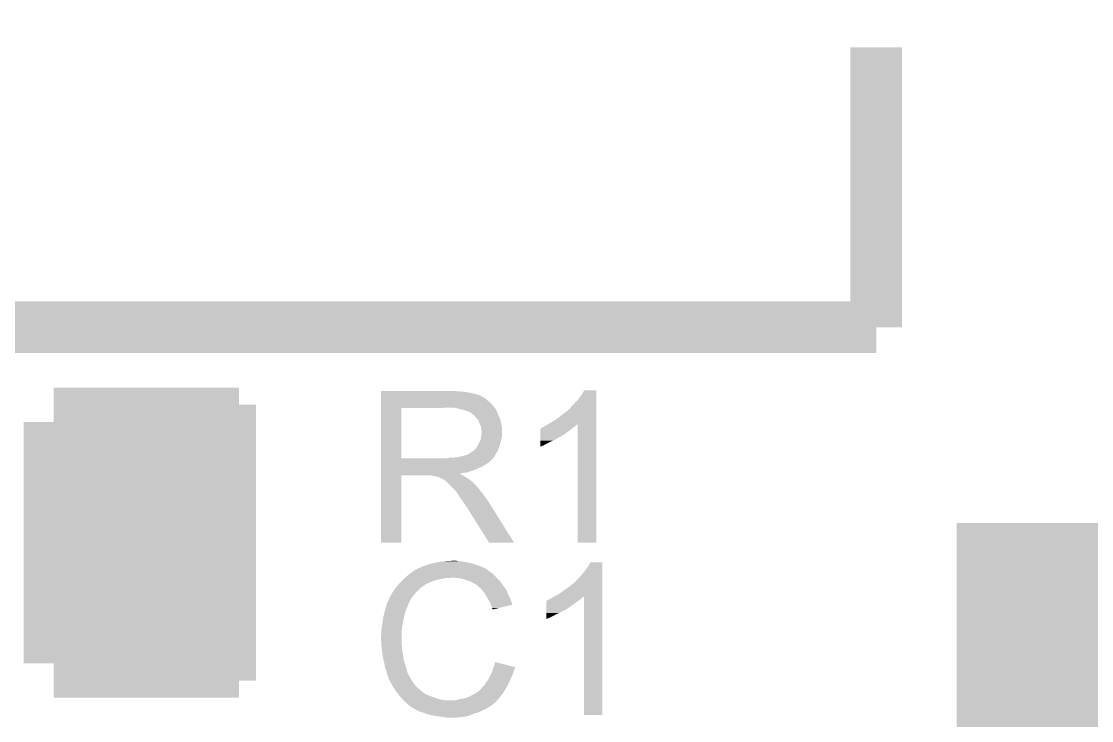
# Model space of a CAD drawing. Extents: x -1.3 to 24.2, y -3.9 to 32.8.
# Drawn here: x 8.42 to 14.73, y 15.08 to 19.2 of the extents above; entities that cross this region are included whole.
import ezdxf

# ---------------------------------------------------------------- set-up
doc = ezdxf.new("R2010")
doc.units = 0
doc.layers.get('0').update_dxf_attribs({"linetype": 'CONTINUOUS'})
doc.layers.add('USB_SPI_CLICK_V101_GTO', color=11, linetype='CONTINUOUS')
doc.layers.add('USB_SPI_CLICK_V101_GTS', color=8, linetype='CONTINUOUS')

# ---------------------------------------------------------------- blocks, each defined once
blk = doc.blocks.new('RECTANGLE_84')
blk.add_solid([(1.17602, 0.72644), (1.17602, -0.72644), (-1.17602, 0.72644), (-1.17602, -0.72644)])
blk = doc.blocks.new('RECTANGLE_44')
blk.add_solid([(0.5842, 0.7112), (0.5842, -0.7112), (-0.5842, 0.7112), (-0.5842, -0.7112)])

msp = doc.modelspace()

# ---------------------------------------------------------------- linework, layer by layer
at = {"layer": 'USB_SPI_CLICK_V101_GTO'}
for points, const_width in [([(13.462, 17.399), (13.462, 19.05)], 0.3048), ([(2.286, 17.399), (13.462, 17.399)], 0.3048), ([(8.6106, 16.9418), (9.7028, 16.9418)], 0.2032), ([(9.7028, 15.3162), (9.7028, 16.9418)], 0.2032), ([(8.6106, 15.3162), (9.7028, 15.3162)], 0.2032)]:
    msp.add_lwpolyline(points, dxfattribs=dict(at, const_width=const_width))
for points in [[(10.54102, 17.018), (10.541022, 17.02308), (11.03376, 17.018), (10.97788, 17.02308)], [(10.54102, 17.01292), (10.54102, 17.018), (11.06424, 17.01292), (11.03376, 17.018)], [(10.54102, 17.007838), (10.54102, 17.01292), (11.092182, 17.007838), (11.06424, 17.01292)], [(10.54102, 17.00276), (10.54102, 17.007838), (11.107422, 17.00276), (11.092182, 17.007838)], [(10.54102, 17.000216), (10.54102, 17.00276), (11.120124, 17.000216), (11.107422, 17.00276)], [(10.54102, 16.99768), (10.54102, 17.000216), (11.122664, 16.99768), (11.120124, 17.000216)], [(10.54102, 16.995138), (10.54102, 16.99768), (11.130282, 16.995138), (11.122664, 16.99768)], [(10.54102, 16.98752), (10.54102, 16.995138), (11.140442, 16.98752), (11.130282, 16.995138)], [(10.54102, 16.9799), (10.54102, 16.98752), (11.155678, 16.9799), (11.140442, 16.98752)], [(10.54102, 16.9672), (10.54102, 16.9799), (11.17092, 16.9672), (11.155678, 16.9799)], [(11.6967, 16.964662), (11.727182, 17.0053), (11.810998, 16.964662), (11.810998, 17.0053)], [(11.727182, 17.0053), (11.73988, 17.028138), (11.810998, 17.0053), (11.811, 17.028138)], [(11.73988, 17.028138), (11.739894, 17.02816), (11.811, 17.028138), (11.739894, 17.02816)], [(10.541012, 16.626862), (10.541018, 16.924), (10.66038, 16.626862), (10.660382, 16.924)], [(10.541018, 16.934182), (10.54102, 16.95196), (11.20394, 16.934182), (11.188702, 16.95196)], [(10.541018, 16.92402), (10.541018, 16.934182), (11.21156, 16.92402), (11.20394, 16.934182)], [(10.541018, 16.924), (10.541018, 16.92402), (10.660382, 16.924), (10.94232, 16.92402)], [(10.54102, 16.95196), (10.54102, 16.9672), (11.188702, 16.95196), (11.17092, 16.9672)], [(11.005818, 16.9164), (10.977884, 16.92402), (11.217274, 16.9164), (11.21156, 16.92402)], [(11.018536, 16.913856), (11.005818, 16.9164), (11.21918, 16.913856), (11.217274, 16.9164)], [(11.648444, 16.913862), (11.65352, 16.916404), (11.810996, 16.913862), (11.810996, 16.916404)], [(11.65352, 16.916404), (11.663682, 16.931642), (11.810996, 16.916404), (11.810996, 16.931642)], [(11.663682, 16.931642), (11.6967, 16.964662), (11.810996, 16.931642), (11.810998, 16.964662)], [(11.031222, 16.911318), (11.018536, 16.913856), (11.219184, 16.911318), (11.21918, 16.913856)], [(11.031234, 16.911314), (11.031222, 16.911318), (11.219184, 16.911314), (11.219184, 16.911318)], [(11.05154, 16.9037), (11.031234, 16.911314), (11.22426, 16.9037), (11.219184, 16.911314)], [(11.06932, 16.896078), (11.05154, 16.9037), (11.22731, 16.896078), (11.22426, 16.9037)], [(11.076092, 16.891), (11.06932, 16.896078), (11.22934, 16.891), (11.22731, 16.896078)], [(11.07948, 16.888458), (11.076092, 16.891), (11.23043, 16.888458), (11.22934, 16.891)], [(11.084566, 16.88338), (11.07948, 16.888458), (11.232606, 16.88338), (11.23043, 16.888458)], [(11.087106, 16.883374), (11.084566, 16.88338), (11.23261, 16.883374), (11.232606, 16.88338)], [(11.10234, 16.8656), (11.087106, 16.883374), (11.240226, 16.8656), (11.23261, 16.883374)], [(11.110808, 16.855438), (11.10234, 16.8656), (11.24458, 16.855438), (11.240226, 16.8656)], [(11.11504, 16.850358), (11.110808, 16.855438), (11.245598, 16.850358), (11.24458, 16.855438)], [(11.562082, 16.847822), (11.58748, 16.8656), (11.810994, 16.847822), (11.810996, 16.8656)], [(11.58748, 16.8656), (11.61288, 16.88592), (11.810996, 16.8656), (11.810996, 16.88592)], [(11.61288, 16.88592), (11.64082, 16.906242), (11.810996, 16.88592), (11.810996, 16.906242)], [(11.64082, 16.906242), (11.648444, 16.913862), (11.810996, 16.906242), (11.810996, 16.913862)], [(11.12266, 16.83004), (11.11504, 16.850358), (11.24966, 16.83004), (11.245598, 16.850358)], [(11.13028, 16.814798), (11.12266, 16.83004), (11.253048, 16.814798), (11.24966, 16.83004)], [(11.13155, 16.807178), (11.13028, 16.814798), (11.25474, 16.807178), (11.253048, 16.814798)], [(11.13282, 16.799558), (11.13155, 16.807178), (11.254738, 16.799558), (11.25474, 16.807178)], [(11.132822, 16.789398), (11.13282, 16.799558), (11.254738, 16.789398), (11.254738, 16.799558)], [(11.480816, 16.78178), (11.48082, 16.79448), (11.64082, 16.78178), (11.6586, 16.79448)], [(11.48082, 16.79448), (11.480822, 16.8021), (11.6586, 16.79448), (11.668124, 16.8021)], [(11.480822, 16.8021), (11.483346, 16.802106), (11.668124, 16.8021), (11.668132, 16.802106)], [(11.483346, 16.802106), (11.485884, 16.804642), (11.668132, 16.802106), (11.671302, 16.804642)], [(11.485884, 16.804642), (11.496042, 16.809722), (11.671302, 16.804642), (11.677652, 16.809722)], [(11.496042, 16.809722), (11.503662, 16.8148), (11.677652, 16.809722), (11.684, 16.8148)], [(11.503662, 16.8148), (11.513818, 16.81988), (11.684, 16.8148), (11.690772, 16.81988)], [(11.513818, 16.81988), (11.517882, 16.82242), (11.690772, 16.81988), (11.694158, 16.82242)], [(11.517882, 16.82242), (11.526002, 16.827494), (11.694158, 16.82242), (11.699234, 16.827494)], [(11.526002, 16.827494), (11.526012, 16.8275), (11.699234, 16.827494), (11.701758, 16.8275)], [(11.526012, 16.8275), (11.53414, 16.832578), (11.810994, 16.8275), (11.810994, 16.832578)], [(11.53414, 16.832578), (11.562082, 16.847822), (11.810994, 16.832578), (11.810994, 16.847822)], [(11.70178, 16.129022), (11.701758, 16.8275), (11.810978, 16.129022), (11.810994, 16.8275)], [(11.12266, 16.723362), (11.127738, 16.733518), (11.24712, 16.723362), (11.249376, 16.733518)], [(11.127738, 16.733518), (11.130278, 16.746218), (11.249376, 16.733518), (11.2522, 16.746218)], [(11.130278, 16.746218), (11.13028, 16.74622), (11.2522, 16.746218), (11.2522, 16.74622)], [(11.13028, 16.74622), (11.131548, 16.753838), (11.2522, 16.74622), (11.254738, 16.753838)], [(11.131548, 16.753838), (11.13282, 16.76146), (11.254738, 16.753838), (11.254738, 16.76146)], [(11.13282, 16.76146), (11.13536, 16.77924), (11.254738, 16.76146), (11.254738, 16.77924)], [(11.13536, 16.781776), (11.132822, 16.789398), (11.254738, 16.781776), (11.254738, 16.789398)], [(11.13536, 16.77924), (11.13536, 16.781776), (11.254738, 16.77924), (11.254738, 16.781776)], [(11.480804, 16.72336), (11.480806, 16.73098), (11.53922, 16.72336), (11.557, 16.73098)], [(11.480806, 16.73098), (11.480808, 16.7386), (11.557, 16.73098), (11.57224, 16.7386)], [(11.480808, 16.7386), (11.48081, 16.74622), (11.57224, 16.7386), (11.584942, 16.74622)], [(11.48081, 16.7513), (11.480814, 16.766538), (11.595096, 16.7513), (11.620498, 16.766538)], [(11.48081, 16.751296), (11.48081, 16.7513), (11.592554, 16.751296), (11.595096, 16.7513)], [(11.48081, 16.74622), (11.48081, 16.751296), (11.584942, 16.74622), (11.592554, 16.751296)], [(11.480814, 16.766538), (11.480816, 16.78178), (11.620498, 16.766538), (11.64082, 16.78178)], [(11.066778, 16.65732), (11.07694, 16.66494), (11.22172, 16.65732), (11.226292, 16.66494)], [(11.07694, 16.66494), (11.085402, 16.670018), (11.226292, 16.66494), (11.22934, 16.670018)], [(11.085402, 16.670018), (11.089636, 16.672558), (11.22934, 16.670018), (11.230262, 16.672558)], [(11.089636, 16.672558), (11.10996, 16.69796), (11.230262, 16.672558), (11.239502, 16.69796)], [(11.10996, 16.69796), (11.12266, 16.723362), (11.239502, 16.69796), (11.24712, 16.723362)], [(11.4808, 16.70304), (11.480802, 16.7132), (11.50112, 16.70304), (11.518902, 16.7132)], [(11.4808, 16.69545), (11.4808, 16.70304), (11.4808, 16.69545), (11.50112, 16.70304)], [(11.480802, 16.7132), (11.480804, 16.72336), (11.518902, 16.7132), (11.53922, 16.72336)], [(10.54101, 16.61668), (10.541012, 16.62684), (11.19378, 16.61668), (11.201908, 16.62684)], [(10.54101, 16.6116), (10.54101, 16.61668), (11.1887, 16.6116), (11.19378, 16.61668)], [(10.54101, 16.606518), (10.54101, 16.6116), (11.181078, 16.606518), (11.1887, 16.6116)], [(10.54101, 16.60144), (10.54101, 16.606518), (11.176, 16.60144), (11.181078, 16.606518)], [(10.54101, 16.59636), (10.54101, 16.60144), (11.168378, 16.59636), (11.176, 16.60144)], [(10.541012, 16.62684), (10.541012, 16.626862), (10.927078, 16.62684), (10.66038, 16.626862)], [(10.927078, 16.62684), (10.942318, 16.62938), (11.201908, 16.62684), (11.20394, 16.62938)], [(10.960098, 16.62938), (11.000738, 16.63446), (11.20394, 16.62938), (11.207326, 16.63446)], [(11.000738, 16.63446), (11.02106, 16.63954), (11.207326, 16.63446), (11.210714, 16.63954)], [(11.02106, 16.63954), (11.038836, 16.64462), (11.210714, 16.63954), (11.214102, 16.64462)], [(11.041376, 16.64462), (11.049, 16.64716), (11.214102, 16.64462), (11.215624, 16.64716)], [(11.049, 16.64716), (11.056618, 16.652238), (11.215624, 16.64716), (11.218672, 16.652238)], [(11.056618, 16.652238), (11.066778, 16.65732), (11.218672, 16.652238), (11.22172, 16.65732)], [(10.541008, 16.5354), (10.54101, 16.54048), (11.00348, 16.5354), (11.02614, 16.54048)], [(10.54101, 16.591278), (10.54101, 16.59636), (11.15822, 16.591278), (11.168378, 16.59636)], [(10.54101, 16.583658), (10.54101, 16.591278), (11.148058, 16.583658), (11.15822, 16.591278)], [(10.54101, 16.57604), (10.54101, 16.583658), (11.13536, 16.57604), (11.148058, 16.583658)], [(10.54101, 16.57096), (10.54101, 16.57604), (11.12012, 16.57096), (11.13536, 16.57604)], [(10.54101, 16.56334), (10.54101, 16.57096), (11.10488, 16.56334), (11.12012, 16.57096)], [(10.54101, 16.555718), (10.54101, 16.56334), (11.0871, 16.555718), (11.10488, 16.56334)], [(10.54101, 16.55064), (10.54101, 16.555718), (11.06932, 16.55064), (11.0871, 16.555718)], [(10.54101, 16.54302), (10.54101, 16.55064), (11.048998, 16.54302), (11.06932, 16.55064)], [(10.54101, 16.54048), (10.54101, 16.54302), (11.02614, 16.54048), (11.048998, 16.54302)], [(10.541, 16.129022), (10.541008, 16.525218), (10.660358, 16.129022), (10.66038, 16.525218)], [(10.541008, 16.535398), (10.541008, 16.5354), (11.005824, 16.535398), (11.00348, 16.5354)], [(10.541008, 16.532858), (10.541008, 16.535398), (11.010902, 16.532858), (11.005824, 16.535398)], [(10.541008, 16.52778), (10.541008, 16.532858), (11.018522, 16.52778), (11.010902, 16.532858)], [(10.541008, 16.52524), (10.541008, 16.52778), (11.0236, 16.52524), (11.018522, 16.52778)], [(10.541008, 16.525218), (10.541008, 16.52524), (10.66038, 16.525218), (10.838176, 16.52524)], [(10.845798, 16.522702), (10.838176, 16.52524), (11.028676, 16.522702), (11.0236, 16.52524)], [(10.858494, 16.5227), (10.845798, 16.522702), (11.028678, 16.5227), (11.028676, 16.522702)], [(10.861038, 16.520164), (10.858494, 16.5227), (11.032906, 16.520164), (11.028678, 16.5227)], [(10.881358, 16.515082), (10.861038, 16.520164), (11.041376, 16.515082), (11.032906, 16.520164)], [(10.89152, 16.51), (10.881358, 16.515082), (11.049848, 16.51), (11.041376, 16.515082)], [(10.89914, 16.50746), (10.89152, 16.51), (11.05408, 16.50746), (11.049848, 16.51)], [(10.906758, 16.502382), (10.89914, 16.50746), (11.06085, 16.502382), (11.05408, 16.50746)], [(10.911836, 16.499842), (10.906758, 16.502382), (11.064238, 16.499842), (11.06085, 16.502382)], [(10.914374, 16.49984), (10.911836, 16.499842), (11.06424, 16.49984), (11.064238, 16.499842)], [(10.91692, 16.497302), (10.914374, 16.49984), (11.067624, 16.497302), (11.06424, 16.49984)], [(10.923696, 16.492218), (10.91692, 16.497302), (11.0744, 16.492218), (11.067624, 16.497302)], [(10.927078, 16.48968), (10.923696, 16.492218), (11.07694, 16.48968), (11.0744, 16.492218)], [(10.957558, 16.4592), (10.927078, 16.48968), (11.10742, 16.4592), (11.07694, 16.48968)], [(10.972798, 16.44396), (10.957558, 16.4592), (11.120486, 16.44396), (11.10742, 16.4592)], [(10.97407, 16.441422), (10.972798, 16.44396), (11.12266, 16.441422), (11.120486, 16.44396)], [(10.975334, 16.438894), (10.97407, 16.441422), (11.124556, 16.438894), (11.12266, 16.441422)], [(10.97787, 16.43888), (10.975334, 16.438894), (11.124568, 16.43888), (11.124556, 16.438894)], [(10.99058, 16.4211), (10.97787, 16.43888), (11.1379, 16.4211), (11.124568, 16.43888)], [(10.99058, 16.421098), (10.99058, 16.4211), (11.137902, 16.421098), (11.1379, 16.4211)], [(11.00328, 16.40078), (10.99058, 16.421098), (11.153706, 16.40078), (11.137902, 16.421098)], [(11.005186, 16.39824), (11.00328, 16.40078), (11.15568, 16.39824), (11.153706, 16.40078)], [(11.01852, 16.380458), (11.005186, 16.39824), (11.168128, 16.380458), (11.15568, 16.39824)], [(11.023282, 16.37284), (11.01852, 16.380458), (11.17346, 16.37284), (11.168128, 16.380458)], [(11.03122, 16.36014), (11.023282, 16.37284), (11.181396, 16.36014), (11.17346, 16.37284)], [(11.04392, 16.34236), (11.03122, 16.36014), (11.192506, 16.34236), (11.181396, 16.36014)], [(11.054078, 16.327122), (11.04392, 16.34236), (11.202028, 16.327122), (11.192506, 16.34236)], [(11.056618, 16.322044), (11.054078, 16.327122), (11.2052, 16.322044), (11.202028, 16.327122)], [(11.061694, 16.316966), (11.056618, 16.322044), (11.208374, 16.316966), (11.2052, 16.322044)], [(11.0617, 16.314424), (11.061694, 16.316966), (11.209962, 16.314424), (11.208374, 16.316966)], [(11.178538, 16.12901), (11.0617, 16.314424), (11.325814, 16.12901), (11.209962, 16.314424)], [(10.660358, 16.129), (10.541, 16.129022), (10.660358, 16.129), (10.660358, 16.129022)], [(11.32582, 16.129), (11.325814, 16.12901), (11.32582, 16.129), (11.178538, 16.12901)], [(11.810978, 16.129), (11.70178, 16.129022), (11.810978, 16.129), (11.810978, 16.129022)], [(10.746746, 15.968986), (10.749284, 15.971522), (11.167358, 15.968986), (11.163806, 15.971522)], [(10.749284, 15.971522), (10.754362, 15.974062), (11.163806, 15.971522), (11.16025, 15.974062)], [(10.754362, 15.974062), (10.761976, 15.979138), (11.16025, 15.974062), (11.153142, 15.979138)], [(10.761976, 15.979138), (10.761982, 15.979142), (11.153142, 15.979138), (11.153134, 15.979142)], [(10.761982, 15.979142), (10.772142, 15.98168), (11.153134, 15.979142), (11.147212, 15.98168)], [(10.772142, 15.98168), (10.7823, 15.98676), (11.147212, 15.98168), (11.13536, 15.98676)], [(10.7823, 15.98676), (10.794998, 15.99184), (11.13536, 15.98676), (11.121814, 15.99184)], [(10.794998, 15.99184), (10.802618, 15.99438), (11.121814, 15.99184), (11.11504, 15.99438)], [(10.802618, 15.99438), (10.82548, 16.002), (11.11504, 15.99438), (11.092178, 16.002)], [(10.82548, 16.002), (10.84325, 16.007078), (11.092178, 16.002), (11.07694, 16.007078)], [(10.84325, 16.007078), (10.843258, 16.00708), (11.07694, 16.007078), (11.076932, 16.00708)], [(10.843258, 16.00708), (10.87882, 16.0147), (11.076932, 16.00708), (11.041378, 16.0147)], [(10.87882, 16.0147), (10.89914, 16.01724), (11.041378, 16.0147), (11.0236, 16.01724)], [(10.89914, 16.01724), (10.91946, 16.01978), (11.0236, 16.01724), (11.010902, 16.01978)], [(10.91946, 16.01978), (10.962638, 16.02232), (10.995662, 16.01978), (10.985498, 16.02232)], [(11.73226, 15.948658), (11.762742, 15.9893), (11.846558, 15.948658), (11.846558, 15.9893)], [(11.762742, 15.9893), (11.77544, 16.012138), (11.846558, 15.9893), (11.84656, 16.012138)], [(11.77544, 16.012138), (11.775454, 16.01216), (11.84656, 16.012138), (11.775454, 16.01216)], [(10.66038, 15.9004), (10.670538, 15.910558), (10.843262, 15.9004), (10.8712, 15.910558)], [(10.670538, 15.910558), (10.67562, 15.91564), (10.8712, 15.910558), (10.89914, 15.91564)], [(10.67562, 15.91564), (10.6807, 15.92072), (10.89914, 15.91564), (10.924538, 15.92072)], [(10.6807, 15.92072), (10.683744, 15.923258), (10.942316, 15.92072), (10.949938, 15.923258)], [(10.683744, 15.923258), (10.683748, 15.92326), (10.949938, 15.923258), (10.960102, 15.92326)], [(10.683748, 15.92326), (10.686796, 15.9258), (11.221722, 15.92326), (11.219182, 15.9258)], [(10.686796, 15.9258), (10.698984, 15.935958), (11.219182, 15.9258), (11.211562, 15.935958)], [(10.698984, 15.935958), (10.70508, 15.941038), (11.211562, 15.935958), (11.203942, 15.941038)], [(10.70508, 15.941038), (10.71118, 15.94612), (11.203942, 15.941038), (11.200552, 15.94612)], [(10.71118, 15.94612), (10.714842, 15.948656), (11.200552, 15.94612), (11.19886, 15.948656)], [(10.714842, 15.948656), (10.718514, 15.951198), (11.19886, 15.948656), (11.193784, 15.951198)], [(10.718514, 15.951198), (10.722178, 15.953734), (11.193784, 15.951198), (11.191246, 15.953734)], [(10.722178, 15.953734), (10.722188, 15.95374), (11.191246, 15.953734), (11.188704, 15.95374)], [(10.722188, 15.95374), (10.744204, 15.96898), (11.188704, 15.95374), (11.167366, 15.96898)], [(10.744204, 15.96898), (10.746746, 15.968986), (11.167366, 15.96898), (11.167358, 15.968986)], [(10.99312, 15.92072), (10.960102, 15.92326), (11.224262, 15.92072), (11.221722, 15.92326)], [(11.02106, 15.91564), (10.99312, 15.92072), (11.229342, 15.91564), (11.224262, 15.92072)], [(11.04646, 15.90802), (11.02106, 15.91564), (11.236962, 15.90802), (11.229342, 15.91564)], [(11.054086, 15.905478), (11.04646, 15.90802), (11.239502, 15.905478), (11.236962, 15.90802)], [(11.689082, 15.900404), (11.701778, 15.915638), (11.846556, 15.900404), (11.846556, 15.915638)], [(11.701778, 15.915638), (11.71702, 15.93088), (11.846556, 15.915638), (11.846558, 15.93088)], [(11.71702, 15.93088), (11.73226, 15.948658), (11.846558, 15.93088), (11.846558, 15.948658)], [(10.609582, 15.8369), (10.6172, 15.84706), (10.74928, 15.8369), (10.75944, 15.84706)], [(10.6172, 15.84706), (10.627358, 15.862298), (10.75944, 15.84706), (10.77468, 15.862298)], [(10.627358, 15.862298), (10.632436, 15.869916), (10.77468, 15.862298), (10.784832, 15.869916)], [(10.632436, 15.869916), (10.632442, 15.869922), (10.784832, 15.869916), (10.784832, 15.869922)], [(10.632442, 15.869922), (10.634706, 15.872438), (10.784832, 15.869922), (10.78484, 15.872438)], [(10.634706, 15.872438), (10.634726, 15.87246), (10.78484, 15.872438), (10.787376, 15.87246)], [(10.634726, 15.87246), (10.648442, 15.8877), (10.787376, 15.87246), (10.81278, 15.8877)], [(10.648442, 15.8877), (10.6553, 15.89532), (10.81278, 15.8877), (10.831068, 15.89532)], [(10.6553, 15.89532), (10.66038, 15.9004), (10.831068, 15.89532), (10.843262, 15.9004)], [(11.06932, 15.9004), (11.054086, 15.905478), (11.243566, 15.9004), (11.239502, 15.905478)], [(11.080752, 15.89278), (11.06932, 15.9004), (11.24966, 15.89278), (11.243566, 15.9004)], [(11.084558, 15.890242), (11.080752, 15.89278), (11.251352, 15.890242), (11.24966, 15.89278)], [(11.09726, 15.88516), (11.084558, 15.890242), (11.25474, 15.88516), (11.251352, 15.890242)], [(11.10488, 15.88008), (11.09726, 15.88516), (11.258128, 15.88008), (11.25474, 15.88516)], [(11.10742, 15.87754), (11.10488, 15.88008), (11.25982, 15.87754), (11.258128, 15.88008)], [(11.124568, 15.862298), (11.10742, 15.87754), (11.272522, 15.862298), (11.25982, 15.87754)], [(11.13028, 15.85722), (11.124568, 15.862298), (11.275424, 15.85722), (11.272522, 15.862298)], [(11.141394, 15.84452), (11.13028, 15.85722), (11.28268, 15.84452), (11.275424, 15.85722)], [(11.14806, 15.836902), (11.141394, 15.84452), (11.285538, 15.836902), (11.28268, 15.84452)], [(11.59764, 15.831818), (11.62304, 15.8496), (11.846554, 15.831818), (11.846556, 15.8496)], [(11.62304, 15.8496), (11.65098, 15.86992), (11.846556, 15.8496), (11.846556, 15.86992)], [(11.65098, 15.86992), (11.67638, 15.89024), (11.846556, 15.86992), (11.846556, 15.89024)], [(11.67638, 15.89024), (11.684004, 15.897862), (11.846556, 15.89024), (11.846556, 15.897862)], [(11.684004, 15.897862), (11.689082, 15.900404), (11.846556, 15.897862), (11.846556, 15.900404)], [(10.57656, 15.77086), (10.58841, 15.796258), (10.704714, 15.77086), (10.71626, 15.796258)], [(10.58841, 15.796258), (10.59434, 15.808964), (10.71626, 15.796258), (10.725786, 15.808964)], [(10.59434, 15.808964), (10.594346, 15.811506), (10.725786, 15.808964), (10.727692, 15.811506)], [(10.594346, 15.811506), (10.596882, 15.814044), (10.727692, 15.811506), (10.729596, 15.814044)], [(10.596882, 15.814044), (10.59815, 15.816582), (10.729596, 15.814044), (10.7315, 15.816582)], [(10.59815, 15.816582), (10.599422, 15.819122), (10.7315, 15.816582), (10.733722, 15.819122)], [(10.599422, 15.819122), (10.6045, 15.826742), (10.733722, 15.819122), (10.74039, 15.826742)], [(10.6045, 15.826742), (10.609582, 15.8369), (10.74039, 15.826742), (10.74928, 15.8369)], [(11.155682, 15.824198), (11.14806, 15.836902), (11.2903, 15.824198), (11.285538, 15.836902)], [(11.1633, 15.8115), (11.155682, 15.824198), (11.297558, 15.8115), (11.2903, 15.824198)], [(11.166124, 15.80642), (11.1633, 15.8115), (11.30046, 15.80642), (11.297558, 15.8115)], [(11.176002, 15.78864), (11.166124, 15.80642), (11.307128, 15.78864), (11.30046, 15.80642)], [(11.17759, 15.7861), (11.176002, 15.78864), (11.30808, 15.7861), (11.307128, 15.78864)], [(11.188698, 15.768322), (11.17759, 15.7861), (11.313986, 15.768322), (11.30808, 15.7861)], [(11.51638, 15.77848), (11.516382, 15.7861), (11.69416, 15.77848), (11.70559, 15.7861)], [(11.516382, 15.7861), (11.518906, 15.786106), (11.70559, 15.7861), (11.705598, 15.786106)], [(11.518906, 15.786106), (11.52144, 15.78864), (11.705598, 15.786106), (11.7094, 15.78864)], [(11.52144, 15.78864), (11.521444, 15.788642), (11.7094, 15.78864), (11.709402, 15.788642)], [(11.521444, 15.788642), (11.531602, 15.793722), (11.709402, 15.788642), (11.715752, 15.793722)], [(11.531602, 15.793722), (11.539218, 15.798798), (11.715752, 15.793722), (11.722098, 15.798798)], [(11.539218, 15.798798), (11.539222, 15.7988), (11.722098, 15.798798), (11.7221, 15.7988)], [(11.539222, 15.7988), (11.54938, 15.80388), (11.7221, 15.7988), (11.72718, 15.80388)], [(11.54938, 15.80388), (11.563084, 15.811494), (11.72718, 15.80388), (11.734794, 15.811494)], [(11.563084, 15.811494), (11.563096, 15.8115), (11.734794, 15.811494), (11.737318, 15.8115)], [(11.563096, 15.8115), (11.57224, 15.81658), (11.846554, 15.8115), (11.846554, 15.81658)], [(11.57224, 15.81658), (11.59764, 15.831818), (11.846554, 15.81658), (11.846554, 15.831818)], [(11.73734, 15.113022), (11.737318, 15.8115), (11.846538, 15.113022), (11.846554, 15.8115)], [(10.55878, 15.70736), (10.56132, 15.71752), (10.6807, 15.70736), (10.683242, 15.71752)], [(10.56132, 15.71752), (10.563224, 15.725138), (10.683242, 15.71752), (10.68578, 15.725138)], [(10.563224, 15.725138), (10.56386, 15.72768), (10.68578, 15.725138), (10.68705, 15.72768)], [(10.56386, 15.72768), (10.564604, 15.730216), (10.68705, 15.72768), (10.688318, 15.730216)], [(10.564604, 15.730216), (10.566098, 15.735294), (10.688318, 15.730216), (10.68832, 15.735294)], [(10.566098, 15.735294), (10.566848, 15.73784), (10.68832, 15.735294), (10.690858, 15.73784)], [(10.566848, 15.73784), (10.575812, 15.76832), (10.690858, 15.73784), (10.70356, 15.76832)], [(10.575812, 15.76832), (10.57656, 15.77086), (10.70356, 15.76832), (10.704714, 15.77086)], [(11.189972, 15.763234), (11.188698, 15.768322), (11.315676, 15.763234), (11.313986, 15.768322)], [(11.191242, 15.75816), (11.189972, 15.763234), (11.29491, 15.75816), (11.315676, 15.763234)], [(11.19632, 15.742922), (11.191242, 15.75816), (11.23255, 15.742922), (11.29491, 15.75816)], [(11.198858, 15.737844), (11.19632, 15.742922), (11.21177, 15.737844), (11.23255, 15.742922)], [(11.201392, 15.735308), (11.198858, 15.737844), (11.201392, 15.735308), (11.21177, 15.737844)], [(11.516366, 15.71498), (11.51637, 15.73022), (11.59256, 15.71498), (11.623038, 15.73022)], [(11.51637, 15.7353), (11.516374, 15.75054), (11.633196, 15.7353), (11.65606, 15.75054)], [(11.51637, 15.735296), (11.51637, 15.7353), (11.630654, 15.735296), (11.633196, 15.7353)], [(11.51637, 15.73022), (11.51637, 15.735296), (11.623038, 15.73022), (11.630654, 15.735296)], [(11.516374, 15.75054), (11.516376, 15.76578), (11.65606, 15.75054), (11.67638, 15.76578)], [(11.516376, 15.76578), (11.51638, 15.77848), (11.67638, 15.76578), (11.69416, 15.77848)], [(10.54862, 15.64894), (10.549974, 15.6591), (10.668692, 15.64894), (10.67054, 15.6591)], [(10.549974, 15.6591), (10.55336, 15.6845), (10.67054, 15.6591), (10.67562, 15.6845)], [(10.55336, 15.6845), (10.5537, 15.68704), (10.67562, 15.6845), (10.676184, 15.68704)], [(10.5537, 15.68704), (10.55878, 15.70736), (10.676184, 15.68704), (10.6807, 15.70736)], [(11.51636, 15.68704), (11.516362, 15.6972), (11.53668, 15.68704), (11.557, 15.6972)], [(11.51636, 15.67945), (11.51636, 15.68704), (11.51636, 15.67945), (11.53668, 15.68704)], [(11.516362, 15.6972), (11.516364, 15.70736), (11.557, 15.6972), (11.574778, 15.70736)], [(11.516364, 15.70736), (11.516366, 15.71498), (11.574778, 15.70736), (11.59256, 15.71498)], [(10.541, 15.580362), (10.54354, 15.590522), (10.66292, 15.580362), (10.66292, 15.590522)], [(10.54354, 15.61592), (10.545716, 15.631162), (10.664188, 15.61592), (10.66546, 15.631162)], [(10.54354, 15.600682), (10.54354, 15.61592), (10.66292, 15.600682), (10.664188, 15.61592)], [(10.54354, 15.590522), (10.54354, 15.600682), (10.66292, 15.590522), (10.66292, 15.600682)], [(10.545716, 15.631162), (10.54608, 15.6337), (10.66546, 15.631162), (10.66592, 15.6337)], [(10.54608, 15.6337), (10.54862, 15.64894), (10.66592, 15.6337), (10.668692, 15.64894)], [(10.541, 15.567658), (10.541, 15.580362), (10.66292, 15.567658), (10.66292, 15.580362)], [(10.54314, 15.527018), (10.541, 15.567658), (10.66292, 15.527018), (10.66292, 15.567658)], [(10.54354, 15.5194), (10.54314, 15.527018), (10.664444, 15.5194), (10.66292, 15.527018)], [(10.544138, 15.514318), (10.54354, 15.5194), (10.66546, 15.514318), (10.664444, 15.5194)], [(10.545932, 15.499078), (10.544138, 15.514318), (10.66546, 15.499078), (10.66546, 15.514318)], [(10.54862, 15.47622), (10.545932, 15.499078), (10.66927, 15.47622), (10.66546, 15.499078)], [(10.55005, 15.4686), (10.54862, 15.47622), (10.67054, 15.4686), (10.66927, 15.47622)], [(10.55624, 15.43558), (10.55005, 15.4686), (10.67562, 15.43558), (10.67054, 15.4686)], [(10.556242, 15.435578), (10.55624, 15.43558), (10.67562, 15.435578), (10.67562, 15.43558)], [(10.56132, 15.41526), (10.556242, 15.435578), (10.681874, 15.41526), (10.67562, 15.435578)], [(10.563136, 15.40256), (10.56132, 15.41526), (10.68578, 15.40256), (10.681874, 15.41526)], [(10.56386, 15.397482), (10.563136, 15.40256), (10.687232, 15.397482), (10.68578, 15.40256)], [(11.2052, 15.394916), (11.20902, 15.405102), (11.33347, 15.394916), (11.293612, 15.405102)], [(11.20902, 15.405102), (11.21412, 15.425416), (11.293612, 15.405102), (11.21412, 15.425416)], [(10.56894, 15.382238), (10.56386, 15.397482), (10.691586, 15.382238), (10.687232, 15.397482)], [(10.574018, 15.369542), (10.56894, 15.382238), (10.695214, 15.369542), (10.691586, 15.382238)], [(10.574528, 15.366998), (10.574018, 15.369542), (10.69594, 15.366998), (10.695214, 15.369542)], [(10.575036, 15.364456), (10.574528, 15.366998), (10.695942, 15.364456), (10.69594, 15.366998)], [(10.57656, 15.35684), (10.575036, 15.364456), (10.699752, 15.35684), (10.695942, 15.364456)], [(10.579098, 15.346682), (10.57656, 15.35684), (10.70483, 15.346682), (10.699752, 15.35684)], [(10.584176, 15.339066), (10.579098, 15.346682), (10.708638, 15.339066), (10.70483, 15.346682)], [(10.584178, 15.339062), (10.584176, 15.339066), (10.70864, 15.339062), (10.708638, 15.339066)], [(10.58418, 15.331444), (10.584178, 15.339062), (10.713402, 15.331444), (10.70864, 15.339062)], [(11.17854, 15.33144), (11.18616, 15.34668), (11.30808, 15.33144), (11.3157, 15.34668)], [(11.18616, 15.34668), (11.19251, 15.359378), (11.3157, 15.34668), (11.320778, 15.359378)], [(11.19251, 15.359378), (11.196322, 15.367002), (11.320778, 15.359378), (11.322304, 15.367002)], [(11.196322, 15.367002), (11.19777, 15.372078), (11.322304, 15.367002), (11.32332, 15.372078)], [(11.19777, 15.372078), (11.200674, 15.38224), (11.32332, 15.372078), (11.3284, 15.38224)], [(11.200674, 15.38224), (11.2014, 15.38478), (11.3284, 15.38224), (11.329246, 15.38478)], [(11.2014, 15.38478), (11.203304, 15.389858), (11.329246, 15.38478), (11.33094, 15.389858)], [(11.203304, 15.389858), (11.2052, 15.394916), (11.33094, 15.389858), (11.33347, 15.394916)], [(10.58672, 15.32636), (10.58418, 15.331444), (10.716578, 15.32636), (10.713402, 15.331444)], [(10.601624, 15.298418), (10.58672, 15.32636), (10.73404, 15.298418), (10.716578, 15.32636)], [(10.607042, 15.28826), (10.601624, 15.298418), (10.74293, 15.28826), (10.73404, 15.298418)], [(10.613574, 15.2781), (10.607042, 15.28826), (10.75182, 15.2781), (10.74293, 15.28826)], [(10.626634, 15.257782), (10.613574, 15.2781), (10.774678, 15.257782), (10.75182, 15.2781)], [(11.135362, 15.273022), (11.14044, 15.278102), (11.279632, 15.273022), (11.28268, 15.278102)], [(11.14044, 15.278102), (11.150602, 15.288264), (11.28268, 15.278102), (11.28776, 15.288264)], [(11.150602, 15.288264), (11.155682, 15.29842), (11.28776, 15.288264), (11.292838, 15.29842)], [(11.155682, 15.29842), (11.1633, 15.30858), (11.292838, 15.29842), (11.297918, 15.30858)], [(11.1633, 15.30858), (11.167364, 15.31366), (11.297918, 15.30858), (11.30046, 15.31366)], [(11.167364, 15.31366), (11.173462, 15.321282), (11.30046, 15.31366), (11.303726, 15.321282)], [(11.173462, 15.321282), (11.17854, 15.33144), (11.303726, 15.321282), (11.30808, 15.33144)], [(10.6299, 15.2527), (10.626634, 15.257782), (10.781214, 15.2527), (10.774678, 15.257782)], [(10.639426, 15.24), (10.6299, 15.2527), (10.797544, 15.24), (10.781214, 15.2527)], [(10.639432, 15.239994), (10.639426, 15.24), (10.800086, 15.239994), (10.797544, 15.24)], [(10.643238, 15.234918), (10.639432, 15.239994), (10.805164, 15.234918), (10.800086, 15.239994)], [(10.645142, 15.23238), (10.643238, 15.234918), (10.810242, 15.23238), (10.805164, 15.234918)], [(10.648952, 15.2273), (10.645142, 15.23238), (10.825478, 15.2273), (10.810242, 15.23238)], [(10.65276, 15.222222), (10.648952, 15.2273), (10.837328, 15.222222), (10.825478, 15.2273)], [(10.655302, 15.21968), (10.65276, 15.222222), (10.84326, 15.21968), (10.837328, 15.222222)], [(10.66292, 15.21206), (10.655302, 15.21968), (10.86612, 15.21206), (10.84326, 15.21968)], [(10.669016, 15.20444), (10.66292, 15.21206), (10.89152, 15.20444), (10.86612, 15.21206)], [(11.00836, 15.20698), (11.0363, 15.212062), (11.233692, 15.20698), (11.237322, 15.212062)], [(11.0363, 15.212062), (11.064242, 15.22222), (11.237322, 15.212062), (11.244578, 15.22222)], [(11.064242, 15.22222), (11.064244, 15.222222), (11.244578, 15.22222), (11.24458, 15.222222)], [(11.064244, 15.222222), (11.09218, 15.23746), (11.24458, 15.222222), (11.257644, 15.23746)], [(11.09218, 15.23746), (11.09641, 15.239998), (11.257644, 15.23746), (11.25982, 15.239998)], [(11.09641, 15.239998), (11.10488, 15.245078), (11.25982, 15.239998), (11.262866, 15.245078)], [(11.10488, 15.245078), (11.12012, 15.25525), (11.262866, 15.245078), (11.26897, 15.25525)], [(11.12012, 15.25525), (11.120142, 15.25778), (11.26897, 15.25525), (11.270488, 15.25778)], [(11.120142, 15.25778), (11.122666, 15.257794), (11.270488, 15.25778), (11.270496, 15.257794)], [(11.122666, 15.257794), (11.125206, 15.262862), (11.270496, 15.257794), (11.273536, 15.262862)], [(11.125206, 15.262862), (11.13028, 15.265404), (11.273536, 15.262862), (11.27506, 15.265404)], [(11.13028, 15.265404), (11.135362, 15.273022), (11.27506, 15.265404), (11.279632, 15.273022)], [(10.673078, 15.199362), (10.669016, 15.20444), (10.92199, 15.199362), (10.89152, 15.20444)], [(10.673082, 15.19936), (10.673078, 15.199362), (10.922002, 15.19936), (10.92199, 15.199362)], [(10.685778, 15.189202), (10.673082, 15.19936), (11.216642, 15.189202), (11.2268, 15.19936)], [(10.68578, 15.1892), (10.685778, 15.189202), (11.21664, 15.1892), (11.216642, 15.189202)], [(10.701018, 15.173962), (10.68578, 15.1892), (11.19886, 15.173962), (11.21664, 15.1892)], [(10.703558, 15.171422), (10.701018, 15.173962), (11.19632, 15.171422), (11.19886, 15.173962)], [(10.707374, 15.168878), (10.703558, 15.171422), (11.193776, 15.168878), (11.19632, 15.171422)], [(10.71118, 15.16634), (10.707374, 15.168878), (11.1887, 15.16634), (11.193776, 15.168878)], [(10.711184, 15.166338), (10.71118, 15.16634), (11.188698, 15.166338), (11.1887, 15.16634)], [(10.71626, 15.161262), (10.711184, 15.166338), (11.18108, 15.161262), (11.188698, 15.166338)], [(10.716264, 15.16126), (10.71626, 15.161262), (11.181078, 15.16126), (11.18108, 15.161262)], [(10.721336, 15.158722), (10.716264, 15.16126), (11.176004, 15.158722), (11.181078, 15.16126)], [(10.723874, 15.156186), (10.721336, 15.158722), (11.170934, 15.156186), (11.176004, 15.158722)], [(10.726414, 15.15618), (10.723874, 15.156186), (11.170922, 15.15618), (11.170934, 15.156186)], [(10.726418, 15.156178), (10.726414, 15.15618), (11.17092, 15.156178), (11.170922, 15.15618)], [(10.739752, 15.14856), (10.726418, 15.156178), (11.160758, 15.14856), (11.17092, 15.156178)], [(10.748642, 15.14348), (10.739752, 15.14856), (11.145518, 15.14348), (11.160758, 15.14856)], [(10.922002, 15.19936), (10.977882, 15.199362), (11.2268, 15.19936), (11.226802, 15.199362)], [(10.977882, 15.199362), (10.985502, 15.2019), (11.226802, 15.199362), (11.22934, 15.2019)], [(10.985502, 15.2019), (10.996922, 15.204438), (11.22934, 15.2019), (11.231878, 15.204438)], [(10.996922, 15.204438), (11.00836, 15.20698), (11.231878, 15.204438), (11.233692, 15.20698)], [(10.761978, 15.13586), (10.748642, 15.14348), (11.132818, 15.13586), (11.145518, 15.14348)], [(10.784846, 15.128238), (10.761978, 15.13586), (11.11504, 15.128238), (11.132818, 15.13586)], [(10.80008, 15.12316), (10.784846, 15.128238), (11.09726, 15.12316), (11.11504, 15.128238)], [(10.840718, 15.11046), (10.80008, 15.12316), (11.06339, 15.11046), (11.09726, 15.12316)], [(10.8585, 15.10792), (10.840718, 15.11046), (11.056618, 15.10792), (11.06339, 15.11046)], [(10.89406, 15.10284), (10.8585, 15.10792), (11.033758, 15.10284), (11.056618, 15.10792)], [(10.91184, 15.1003), (10.89406, 15.10284), (11.010898, 15.1003), (11.033758, 15.10284)], [(10.924538, 15.09776), (10.91184, 15.1003), (10.988038, 15.09776), (11.010898, 15.1003)], [(11.846538, 15.113), (11.73734, 15.113022), (11.846538, 15.113), (11.846538, 15.113022)]]:
    msp.add_solid(points, dxfattribs=at)

# ---------------------------------------------------------------- block references
at = {"layer": 'USB_SPI_CLICK_V101_GTS'}
for name, p in [('RECTANGLE_44', (9.017, 16.129)), ('RECTANGLE_84', (15.113, 15.5194))]:
    msp.add_blockref(name, p, dxfattribs=at)

doc.saveas('drawing.dxf')
